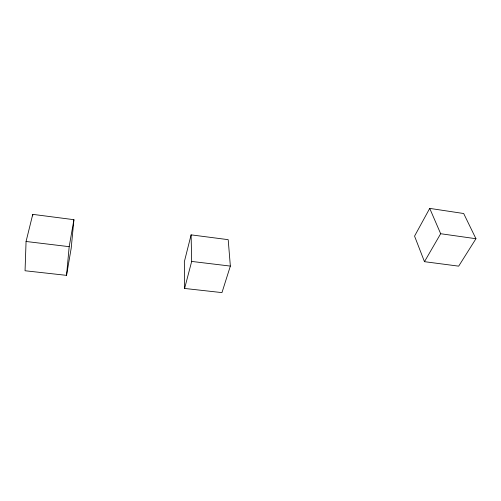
<?xml version="1.0" encoding="UTF-8"?>
<svg xmlns="http://www.w3.org/2000/svg" width="501" height="501" viewBox="0 0 501 501"><rect width="100%" height="100%" fill="white"/><g stroke="black" fill="none" stroke-linecap="round" stroke-linejoin="round"><path stroke-width="0.75" d="M26.065 241.482L25.05 270.753L66.539 275.356L71.205 248.158L73.923 219.689L32.759 214.359L26.065 241.482L69.188 246.674L73.923 219.689M32.697 215.887L32.759 214.359M66.539 275.356L69.188 246.674M191.106 234.863L184.343 261.741L184.606 288.457L221.968 292.609L230.354 266.087L228.193 239.666L191.106 234.863L191.676 261.428L184.606 288.457M429.72 208.391L414.559 236.121L424.472 261.679L458.678 266.15L475.95 238.726L463.688 213.514L429.72 208.391L440.667 233.723L424.472 261.679M191.676 261.428L230.354 266.087M440.667 233.723L475.95 238.726"/></g></svg>
